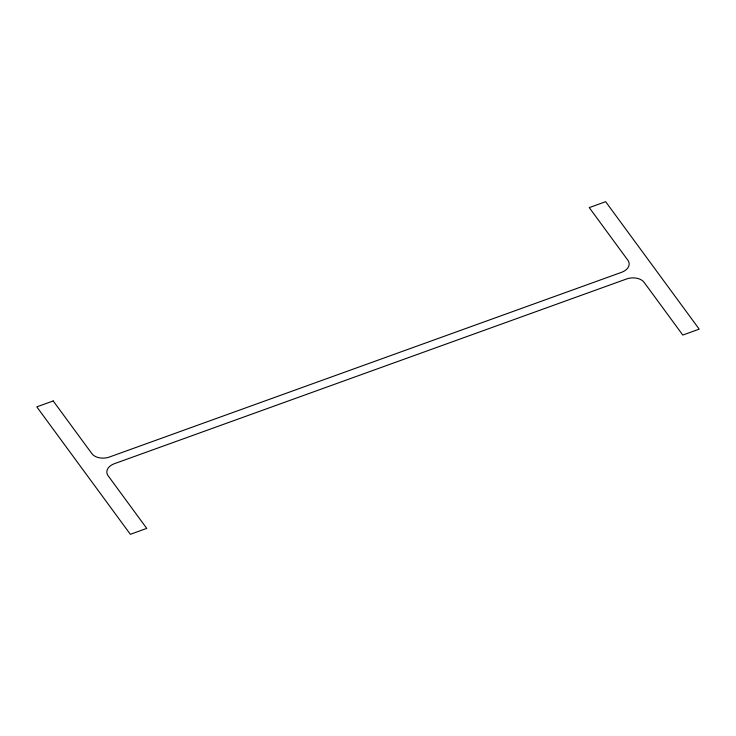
<?xml version="1.0" encoding="UTF-8"?>
<svg xmlns="http://www.w3.org/2000/svg" width="736" height="736" viewBox="0 0 736 736"><rect width="100%" height="100%" fill="white"/><g stroke="black" fill="none" stroke-linecap="round" stroke-linejoin="round"><path stroke-width="1.1" d="M53.204 400.945L36.8 406.861L130.355 534.308L146.749 528.393L108.109 475.741A13.257 8.823 -4.5 0 1 114.384 463.698L626.52 278.99A13.257 8.823 -4.5 0 1 644.156 282.403L682.796 335.055L699.2 329.139L605.645 201.692L589.251 207.607L627.891 260.259A13.257 8.823 -4.5 0 1 621.616 272.302L109.48 457.01A13.257 8.823 -4.5 0 1 91.844 453.597L53.204 400.945"/></g></svg>
